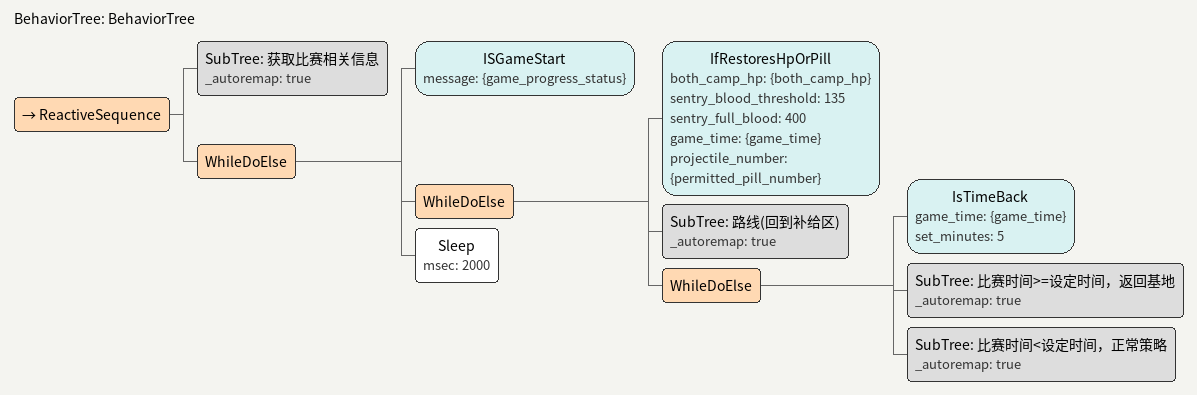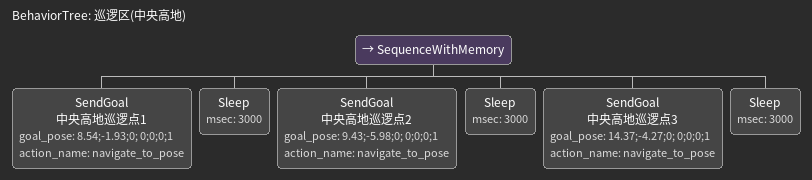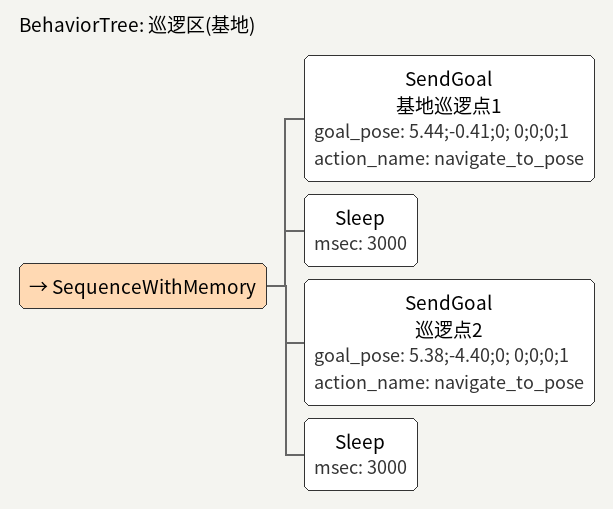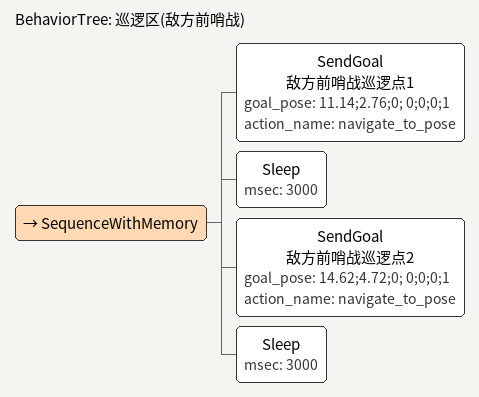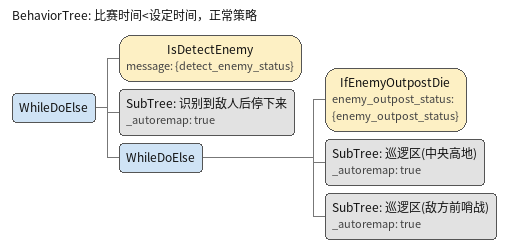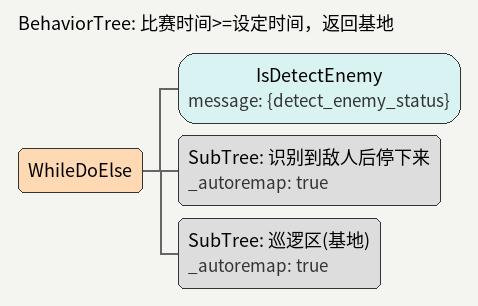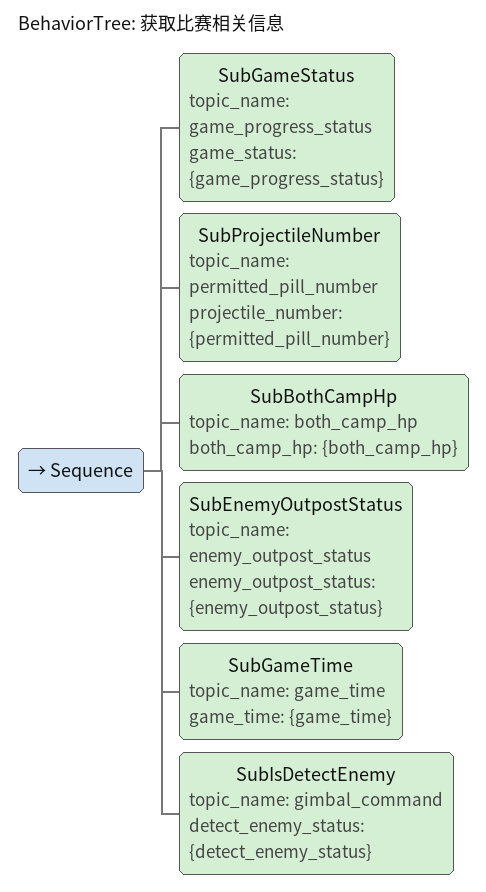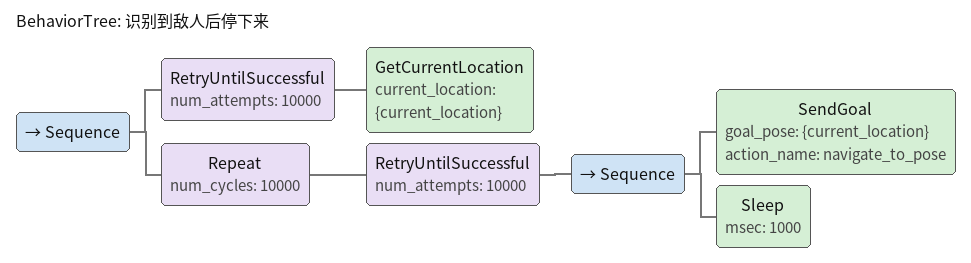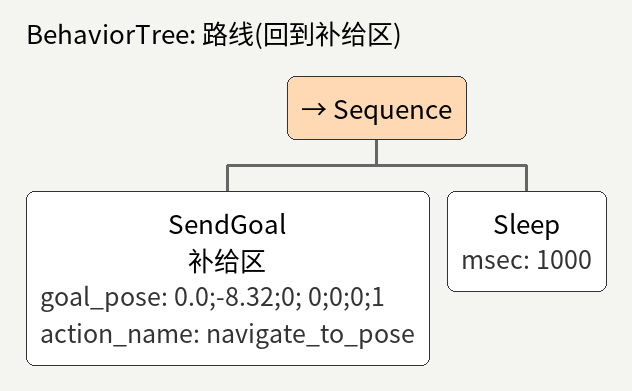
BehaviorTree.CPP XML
<?xml version="1.0" encoding="UTF-8"?>
<root BTCPP_format="4"
      main_tree_to_execute="BehaviorTree">
  <BehaviorTree ID="BehaviorTree">
    <ReactiveSequence>
      <SubTree ID="获取比赛相关信息"
               _autoremap="true"/>
      <WhileDoElse>
        <ISGameStart message="{game_progress_status}"/>
        <WhileDoElse>
          <IfRestoresHpOrPill both_camp_hp="{both_camp_hp}"
                              sentry_blood_threshold="135"
                              sentry_full_blood="400"
                              game_time="{game_time}"
                              projectile_number="{permitted_pill_number}"/>
          <SubTree ID="路线(回到补给区)"
                   _autoremap="true"/>
          <WhileDoElse>
            <IsTimeBack game_time="{game_time}"
                        set_minutes="5"/>
            <SubTree ID="比赛时间&gt;=设定时间，返回基地"
                     _autoremap="true"/>
            <SubTree ID="比赛时间&lt;设定时间，正常策略"
                     _autoremap="true"/>
          </WhileDoElse>
        </WhileDoElse>
        <Sleep msec="2000"/>
      </WhileDoElse>
    </ReactiveSequence>
  </BehaviorTree>

  <BehaviorTree ID="巡逻区(中央高地)">
    <SequenceWithMemory>
      <SendGoal name="中央高地巡逻点1"
                goal_pose="8.54;-1.93;0; 0;0;0;1"
                action_name="navigate_to_pose"/>
      <Sleep msec="3000"/>
      <SendGoal name="中央高地巡逻点2"
                goal_pose="9.43;-5.98;0; 0;0;0;1"
                action_name="navigate_to_pose"/>
      <Sleep msec="3000"/>
      <SendGoal name="中央高地巡逻点3"
                goal_pose="14.37;-4.27;0; 0;0;0;1"
                action_name="navigate_to_pose"/>
      <Sleep msec="3000"/>
    </SequenceWithMemory>
  </BehaviorTree>

  <BehaviorTree ID="巡逻区(基地)">
    <SequenceWithMemory>
      <SendGoal name="基地巡逻点1"
                goal_pose="5.44;-0.41;0; 0;0;0;1"
                action_name="navigate_to_pose"/>
      <Sleep msec="3000"/>
      <SendGoal name="巡逻点2"
                goal_pose="5.38;-4.40;0; 0;0;0;1"
                action_name="navigate_to_pose"/>
      <Sleep msec="3000"/>
    </SequenceWithMemory>
  </BehaviorTree>

  <BehaviorTree ID="巡逻区(敌方前哨战)">
    <SequenceWithMemory>
      <SendGoal name="敌方前哨战巡逻点1"
                goal_pose="11.14;2.76;0; 0;0;0;1"
                action_name="navigate_to_pose"/>
      <Sleep msec="3000"/>
      <SendGoal name="敌方前哨战巡逻点2"
                goal_pose="14.62;4.72;0; 0;0;0;1"
                action_name="navigate_to_pose"/>
      <Sleep msec="3000"/>
    </SequenceWithMemory>
  </BehaviorTree>

  <BehaviorTree ID="比赛时间&lt;设定时间，正常策略">
    <WhileDoElse>
      <IsDetectEnemy message="{detect_enemy_status}"/>
      <SubTree ID="识别到敌人后停下来"
               _autoremap="true"/>
      <WhileDoElse>
        <IfEnemyOutpostDie enemy_outpost_status="{enemy_outpost_status}"/>
        <SubTree ID="巡逻区(中央高地)"
                 _autoremap="true"/>
        <SubTree ID="巡逻区(敌方前哨战)"
                 _autoremap="true"/>
      </WhileDoElse>
    </WhileDoElse>
  </BehaviorTree>

  <BehaviorTree ID="比赛时间&gt;=设定时间，返回基地">
    <WhileDoElse>
      <IsDetectEnemy message="{detect_enemy_status}"/>
      <SubTree ID="识别到敌人后停下来"
               _autoremap="true"/>
      <SubTree ID="巡逻区(基地)"
               _autoremap="true"/>
    </WhileDoElse>
  </BehaviorTree>

  <BehaviorTree ID="获取比赛相关信息">
    <Sequence>
      <SubGameStatus topic_name="game_progress_status"
                     game_status="{game_progress_status}"/>
      <SubProjectileNumber topic_name="permitted_pill_number"
                           projectile_number="{permitted_pill_number}"/>
      <SubBothCampHp topic_name="both_camp_hp"
                     both_camp_hp="{both_camp_hp}"/>
      <SubEnemyOutpostStatus topic_name="enemy_outpost_status"
                             enemy_outpost_status="{enemy_outpost_status}"/>
      <SubGameTime topic_name="game_time"
                   game_time="{game_time}"/>
      <SubIsDetectEnemy topic_name="gimbal_command"
                        detect_enemy_status="{detect_enemy_status}"/>
    </Sequence>
  </BehaviorTree>

  <BehaviorTree ID="识别到敌人后停下来">
    <Sequence>
      <RetryUntilSuccessful num_attempts="10000">
        <GetCurrentLocation current_location="{current_location}"/>
      </RetryUntilSuccessful>
      <Repeat num_cycles="10000">
        <RetryUntilSuccessful num_attempts="10000">
          <Sequence>
            <SendGoal goal_pose="{current_location}"
                      action_name="navigate_to_pose"/>
            <Sleep msec="1000"/>
          </Sequence>
        </RetryUntilSuccessful>
      </Repeat>
    </Sequence>
  </BehaviorTree>

  <BehaviorTree ID="路线(回到补给区)">
    <Sequence>
      <SendGoal name="补给区"
                goal_pose="0.0;-8.32;0; 0;0;0;1"
                action_name="navigate_to_pose"/>
      <Sleep msec="1000"/>
    </Sequence>
  </BehaviorTree>

</root>
